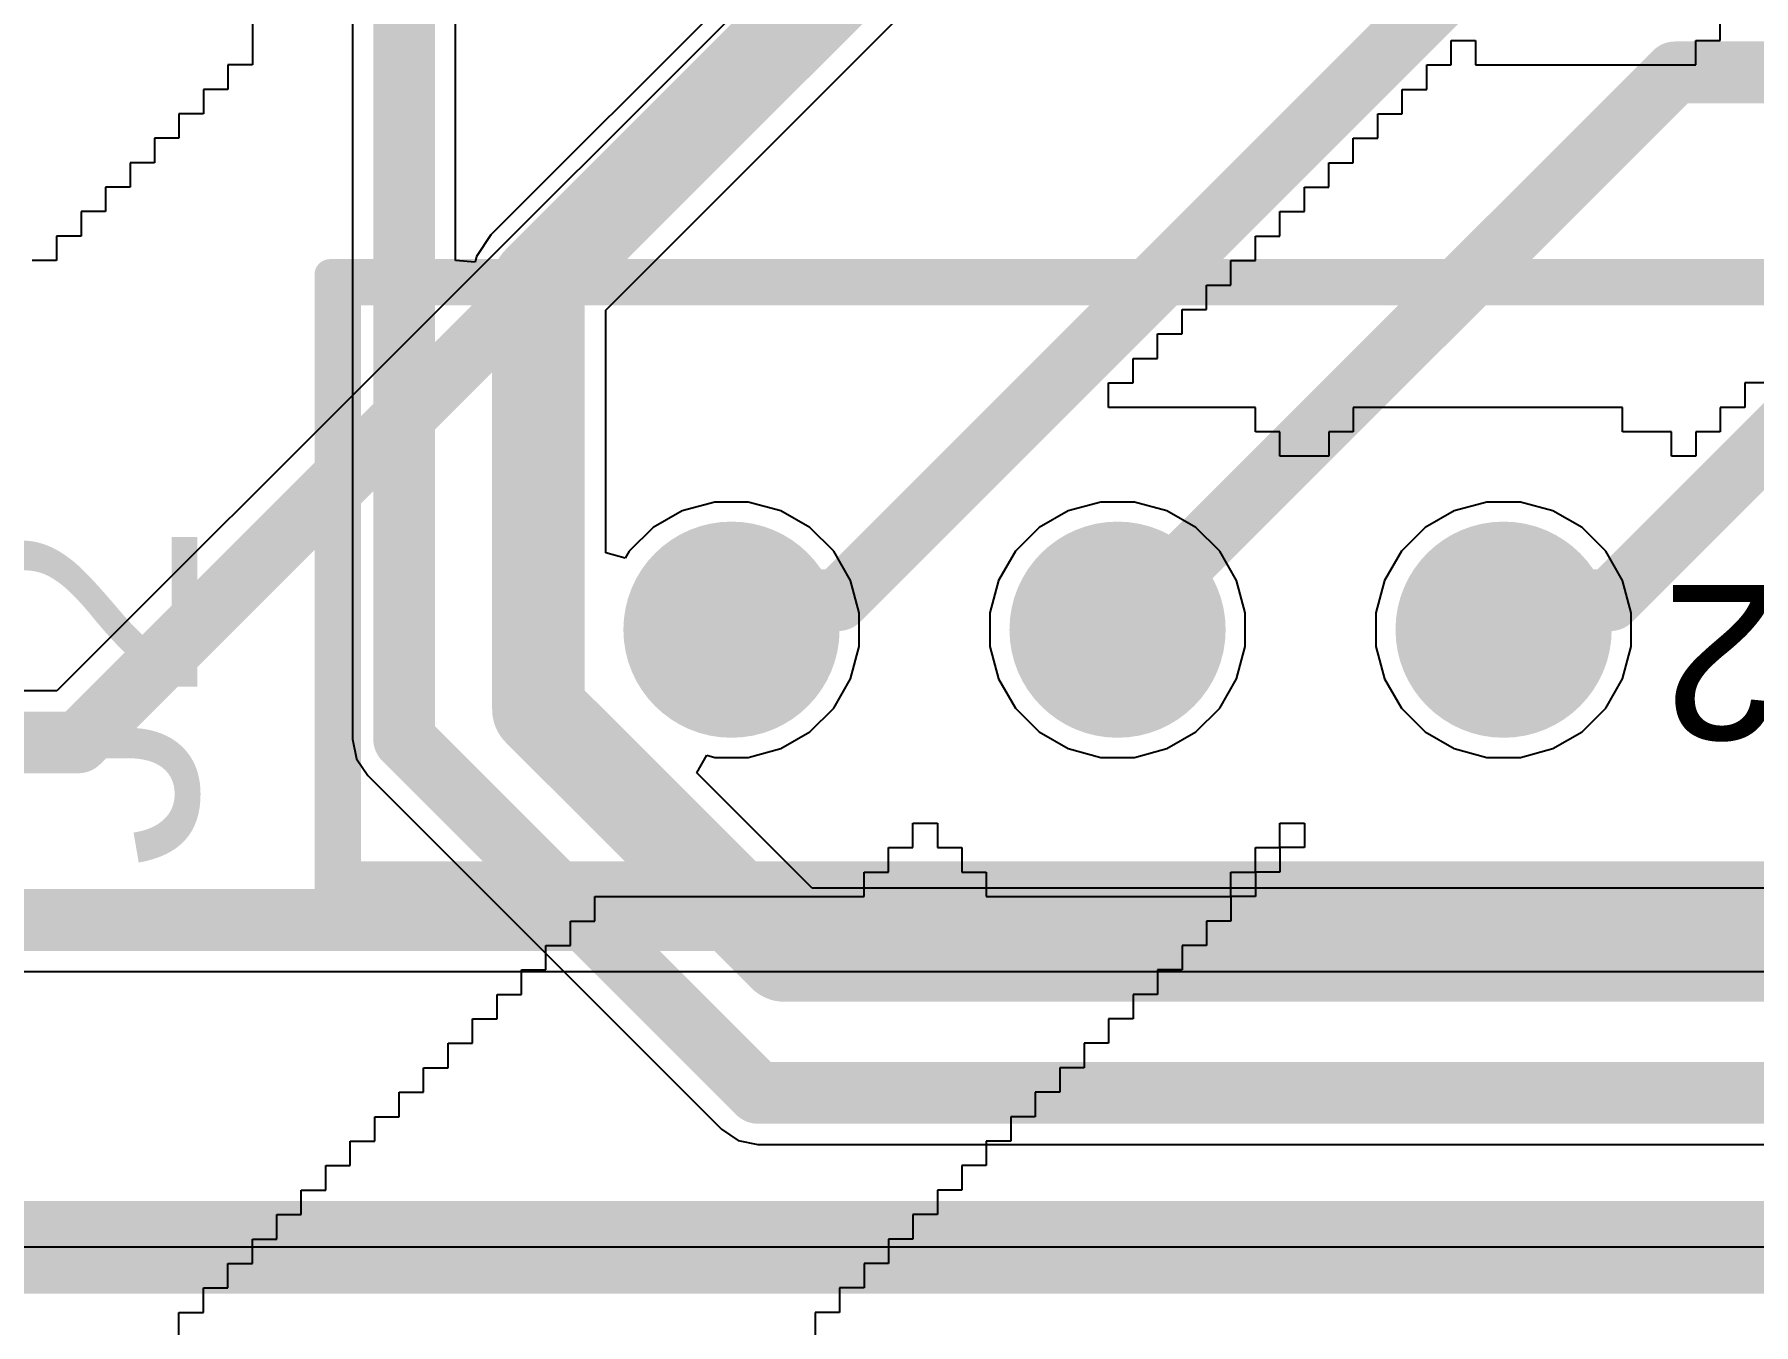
# Model space of a CAD drawing. Header units: inches. Extents: x 1.37 to 7.44, y 1.69 to 5.2.
# Drawn here: x 4.6845 to 5.1228, y 2.8937 to 3.2227 of the extents above; entities that cross this region are included whole.
import ezdxf

# ---------------------------------------------------------------- set-up
doc = ezdxf.new("R2010")
doc.units = ezdxf.units.IN
doc.header["$MEASUREMENT"] = 0
for name, color, linetype in [('Bottom Layer', 5, 'Continuous'), ('Bottom Overlay', 54, 'Continuous'), ('Bottom Solder', 6, 'Continuous'), ('Multi-Layer', 9, 'Continuous'), ('Pad Holes', 156, 'Continuous'), ('Top 3D Body', 56, 'Continuous'), ('Top Assembly', 56, 'Continuous'), ('Top Courtyard', 56, 'Continuous'), ('Top Layer', 1, 'Continuous'), ('Top Overlay', 2, 'Continuous'), ('Top Solder', 216, 'Continuous')]:
    doc.layers.add(name, color=color, linetype=linetype)
doc.styles.add('Arial', font='', dxfattribs={"height": 0.2})
doc.styles.get('Arial').set_extended_font_data('Arial')

# ---------------------------------------------------------------- blocks, each defined once
blk = doc.blocks.new('FP_B7B_EH_A_LF_SN_MFG_55')
at = {"layer": 'Bottom Layer'}
h = blk.add_hatch(color=5, dxfattribs=at)
edge = h.paths.add_edge_path()
edge.add_arc((0.09843, 0.01181), 0.02756, 0, 360)
h = blk.add_hatch(color=5, dxfattribs=at)
edge = h.paths.add_edge_path()
edge.add_arc((0.19685, 0.01181), 0.02756, 0, 360)
h = blk.add_hatch(color=5, dxfattribs=at)
edge = h.paths.add_edge_path()
edge.add_arc((0.29528, 0.01181), 0.02756, 0, 360)
at = {"layer": 'Bottom Solder'}
h = blk.add_hatch(color=6, dxfattribs=at)
edge = h.paths.add_edge_path()
edge.add_arc((0.09843, 0.01181), 0.02756, 0, 360)
h = blk.add_hatch(color=6, dxfattribs=at)
edge = h.paths.add_edge_path()
edge.add_arc((0.19685, 0.01181), 0.02756, 0, 360)
h = blk.add_hatch(color=6, dxfattribs=at)
edge = h.paths.add_edge_path()
edge.add_arc((0.29528, 0.01181), 0.02756, 0, 360)
at = {"layer": 'Multi-Layer'}
h = blk.add_hatch(color=9, dxfattribs=at)
edge = h.paths.add_edge_path()
edge.add_arc((0.09843, 0.01181), 0.02756, 0, 360)
h = blk.add_hatch(color=9, dxfattribs=at)
edge = h.paths.add_edge_path()
edge.add_arc((0.19685, 0.01181), 0.02756, 0, 360)
h = blk.add_hatch(color=9, dxfattribs=at)
edge = h.paths.add_edge_path()
edge.add_arc((0.29528, 0.01181), 0.02756, 0, 360)
at = {"layer": 'Pad Holes'}
h = blk.add_hatch(color=7, dxfattribs=at)
edge = h.paths.add_edge_path()
edge.add_arc((0.09843, 0.01181), 0.01772, 0, 360)
h = blk.add_hatch(color=7, dxfattribs=at)
edge = h.paths.add_edge_path()
edge.add_arc((0.19685, 0.01181), 0.01772, 0, 360)
h = blk.add_hatch(color=7, dxfattribs=at)
edge = h.paths.add_edge_path()
edge.add_arc((0.29528, 0.01181), 0.01772, 0, 360)
at = {"layer": 'Top Layer'}
h = blk.add_hatch(color=1, dxfattribs=at)
edge = h.paths.add_edge_path()
edge.add_arc((0.09843, 0.01181), 0.02756, 0, 360)
h = blk.add_hatch(color=1, dxfattribs=at)
edge = h.paths.add_edge_path()
edge.add_arc((0.19685, 0.01181), 0.02756, 0, 360)
h = blk.add_hatch(color=1, dxfattribs=at)
edge = h.paths.add_edge_path()
edge.add_arc((0.29528, 0.01181), 0.02756, 0, 360)
at = {"layer": 'Top Solder'}
h = blk.add_hatch(color=216, dxfattribs=at)
edge = h.paths.add_edge_path()
edge.add_arc((0.09843, 0.01181), 0.02756, 0, 360)
h = blk.add_hatch(color=216, dxfattribs=at)
edge = h.paths.add_edge_path()
edge.add_arc((0.19685, 0.01181), 0.02756, 0, 360)
h = blk.add_hatch(color=216, dxfattribs=at)
edge = h.paths.add_edge_path()
edge.add_arc((0.29528, 0.01181), 0.02756, 0, 360)
at = {"layer": 'Top 3D Body'}
for points in [[(0.3937, 0.0748, 0.00787, 0.00787, 0), (-0.3937, 0.0748, 0.00787, 0.00787, 0)], [(0.3937, 0.0748, 0.00787, 0.00787, 0), (0.3937, -0.0748, 0.00787, 0.00787, 0)], [(0.3937, -0.0748, 0.00787, 0.00787, 0), (-0.3937, -0.0748, 0.00787, 0.00787, 0)]]:
    blk.add_lwpolyline(points, format="xyseb", dxfattribs=at)
for points in [[(0.39173, 0.0748, 0.00394, 0.00394, 1), (0.39567, 0.0748, 0.00394, 0.00394, 1)], [(0.39173, 0.0748, 0.00394, 0.00394, 1), (0.39567, 0.0748, 0.00394, 0.00394, 1)], [(0.39173, -0.0748, 0.00394, 0.00394, 1), (0.39567, -0.0748, 0.00394, 0.00394, 1)], [(0.39173, -0.0748, 0.00394, 0.00394, 1), (0.39567, -0.0748, 0.00394, 0.00394, 1)]]:
    blk.add_lwpolyline(points, format="xyseb", close=True, dxfattribs=at)
at = {"layer": 'Top Assembly'}
for points in [[(0.39764, 0.07874, 0.00787, 0.00787, 0), (-0.39764, 0.07874, 0.00787, 0.00787, 0)], [(0.39764, 0.07874, 0.00787, 0.00787, 0), (0.39764, -0.07874, 0.00787, 0.00787, 0)], [(0.39764, -0.07874, 0.00787, 0.00787, 0), (-0.39764, -0.07874, 0.00787, 0.00787, 0)]]:
    blk.add_lwpolyline(points, format="xyseb", dxfattribs=at)
for points in [[(0.39567, 0.07874, 0.00394, 0.00394, 1), (0.39961, 0.07874, 0.00394, 0.00394, 1)], [(0.39567, 0.07874, 0.00394, 0.00394, 1), (0.39961, 0.07874, 0.00394, 0.00394, 1)], [(0.39567, -0.07874, 0.00394, 0.00394, 1), (0.39961, -0.07874, 0.00394, 0.00394, 1)], [(0.39567, -0.07874, 0.00394, 0.00394, 1), (0.39961, -0.07874, 0.00394, 0.00394, 1)]]:
    blk.add_lwpolyline(points, format="xyseb", close=True, dxfattribs=at)
at = {"layer": 'Top Courtyard'}
for points in [[(0.39764, 0.07874, 0.00787, 0.00787, 0), (-0.39764, 0.07874, 0.00787, 0.00787, 0)], [(0.39764, 0.07874, 0.00787, 0.00787, 0), (0.39764, -0.07874, 0.00787, 0.00787, 0)], [(0.39764, -0.07874, 0.00787, 0.00787, 0), (-0.39764, -0.07874, 0.00787, 0.00787, 0)]]:
    blk.add_lwpolyline(points, format="xyseb", dxfattribs=at)
for points in [[(0.39567, 0.07874, 0.00394, 0.00394, 1), (0.39961, 0.07874, 0.00394, 0.00394, 1)], [(0.39567, 0.07874, 0.00394, 0.00394, 1), (0.39961, 0.07874, 0.00394, 0.00394, 1)], [(0.39567, -0.07874, 0.00394, 0.00394, 1), (0.39961, -0.07874, 0.00394, 0.00394, 1)], [(0.39567, -0.07874, 0.00394, 0.00394, 1), (0.39961, -0.07874, 0.00394, 0.00394, 1)]]:
    blk.add_lwpolyline(points, format="xyseb", close=True, dxfattribs=at)
at = {"layer": 'Top Overlay'}
for points in [[(0.3937, 0.0748, 0.00787, 0.00787, 0), (-0.3937, 0.0748, 0.00787, 0.00787, 0)], [(0.3937, 0.0748, 0.00787, 0.00787, 0), (0.3937, -0.0748, 0.00787, 0.00787, 0)], [(0.3937, -0.0748, 0.00787, 0.00787, 0), (-0.3937, -0.0748, 0.00787, 0.00787, 0)]]:
    blk.add_lwpolyline(points, format="xyseb", dxfattribs=at)
for points in [[(0.39173, 0.0748, 0.00394, 0.00394, 1), (0.39567, 0.0748, 0.00394, 0.00394, 1)], [(0.39173, 0.0748, 0.00394, 0.00394, 1), (0.39567, 0.0748, 0.00394, 0.00394, 1)], [(0.39173, -0.0748, 0.00394, 0.00394, 1), (0.39567, -0.0748, 0.00394, 0.00394, 1)], [(0.39173, -0.0748, 0.00394, 0.00394, 1), (0.39567, -0.0748, 0.00394, 0.00394, 1)]]:
    blk.add_lwpolyline(points, format="xyseb", close=True, dxfattribs=at)
at = {"layer": 'Top Assembly', "style": 'Arial'}
blk.add_text('J2', height=0.03937, dxfattribs=at).set_placement((-0.00007, 0.00044))

msp = doc.modelspace()

# ---------------------------------------------------------------- linework, layer by layer
at = {"layer": 'Bottom Layer'}
for p, q in [((4.9475, 3.31252), (4.69023, 3.05525)), ((4.69023, 3.05525), (4.59949, 3.05525)), ((4.33518, 2.98372), (5.37874, 2.98372)), ((5.43963, 2.91339), (3.87541, 2.91339))]:
    msp.add_line(p, q, dxfattribs=at)
for points in [[(5.08627, 3.0784, 0.01575, 0.01575, 0), (5.47343, 3.46555, 0.01575, 0.01575, 0)], [(4.69567, 3.04213, 0.01575, 0.01575, 0), (4.96063, 3.30709, 0.01575, 0.01575, 0)], [(4.88942, 3.0784, 0.01575, 0.01575, 0), (5.04961, 3.23858, 0.01575, 0.01575, 0)], [(4.96063, 3.07087, 0.01575, 0.01575, 0), (5.10276, 3.21299, 0.01575, 0.01575, 0)], [(5.10276, 3.21299, 0.01575, 0.01575, 0), (5.16597, 3.21299, 0.01575, 0.01575, 0)], [(4.8622, 3.07087, 0.01575, 0.01575, 0), (4.86974, 3.0784, 0.01575, 0.01575, 0)], [(4.86974, 3.0784, 0.01575, 0.01575, 0), (4.88942, 3.0784, 0.01575, 0.01575, 0)], [(5.05906, 3.07087, 0.01575, 0.01575, 0), (5.06659, 3.0784, 0.01575, 0.01575, 0)], [(5.06659, 3.0784, 0.01575, 0.01575, 0), (5.08627, 3.0784, 0.01575, 0.01575, 0)], [(4.56693, 3.04213, 0.01575, 0.01575, 0), (4.69567, 3.04213, 0.01575, 0.01575, 0)], [(4.33518, 2.99685, 0.01575, 0.01575, 0), (5.37874, 2.99685, 0.01575, 0.01575, 0)]]:
    msp.add_lwpolyline(points, format="xyseb", dxfattribs=at)
for points in [[(5.09882, 3.21299, 0.00787, 0.00787, 1), (5.10669, 3.21299, 0.00787, 0.00787, 1)], [(5.09882, 3.21299, 0.00787, 0.00787, 1), (5.10669, 3.21299, 0.00787, 0.00787, 1)], [(4.8658, 3.0784, 0.00787, 0.00787, 1), (4.87367, 3.0784, 0.00787, 0.00787, 1)], [(4.8658, 3.0784, 0.00787, 0.00787, 1), (4.87367, 3.0784, 0.00787, 0.00787, 1)], [(4.88549, 3.0784, 0.00787, 0.00787, 1), (4.89336, 3.0784, 0.00787, 0.00787, 1)], [(4.88549, 3.0784, 0.00787, 0.00787, 1), (4.89336, 3.0784, 0.00787, 0.00787, 1)], [(5.06265, 3.0784, 0.00787, 0.00787, 1), (5.07053, 3.0784, 0.00787, 0.00787, 1)], [(5.06265, 3.0784, 0.00787, 0.00787, 1), (5.07053, 3.0784, 0.00787, 0.00787, 1)], [(5.08234, 3.0784, 0.00787, 0.00787, 1), (5.09021, 3.0784, 0.00787, 0.00787, 1)], [(5.08234, 3.0784, 0.00787, 0.00787, 1), (5.09021, 3.0784, 0.00787, 0.00787, 1)], [(4.85827, 3.07087, 0.00787, 0.00787, 1), (4.86614, 3.07087, 0.00787, 0.00787, 1)], [(4.95669, 3.07087, 0.00787, 0.00787, 1), (4.96457, 3.07087, 0.00787, 0.00787, 1)], [(5.05512, 3.07087, 0.00787, 0.00787, 1), (5.06299, 3.07087, 0.00787, 0.00787, 1)], [(4.69173, 3.04213, 0.00787, 0.00787, 1), (4.69961, 3.04213, 0.00787, 0.00787, 1)], [(4.69173, 3.04213, 0.00787, 0.00787, 1), (4.69961, 3.04213, 0.00787, 0.00787, 1)]]:
    msp.add_lwpolyline(points, format="xyseb", close=True, dxfattribs=at)
at = {"layer": 'Bottom Overlay'}
for p, q in [((4.74004, 3.22737), (4.74004, 3.2149)), ((5.1143, 3.22114), (5.1143, 3.22737)), ((5.04569, 3.2149), (5.04569, 3.22114)), ((5.04569, 3.22114), (5.05193, 3.22114)), ((5.05193, 3.22114), (5.05193, 3.2149)), ((5.10807, 3.2149), (5.10807, 3.22114)), ((5.10807, 3.22114), (5.1143, 3.22114)), ((4.74004, 3.2149), (4.73381, 3.2149)), ((4.73381, 3.2149), (4.73381, 3.20866)), ((5.03945, 3.20866), (5.03945, 3.2149)), ((5.03945, 3.2149), (5.04569, 3.2149)), ((5.05193, 3.2149), (5.10807, 3.2149)), ((4.73381, 3.20866), (4.72757, 3.20866)), ((4.72757, 3.20866), (4.72757, 3.20242)), ((5.03321, 3.20242), (5.03321, 3.20866)), ((5.03321, 3.20866), (5.03945, 3.20866)), ((4.72757, 3.20242), (4.72133, 3.20242)), ((4.72133, 3.20242), (4.72133, 3.19619)), ((5.02698, 3.19619), (5.02698, 3.20242)), ((5.02698, 3.20242), (5.03321, 3.20242)), ((4.72133, 3.19619), (4.71509, 3.19619)), ((4.71509, 3.19619), (4.71509, 3.18995)), ((5.02074, 3.18995), (5.02074, 3.19619)), ((5.02074, 3.19619), (5.02698, 3.19619)), ((4.71509, 3.18995), (4.70886, 3.18995)), ((4.70886, 3.18995), (4.70886, 3.18371)), ((5.0145, 3.18371), (5.0145, 3.18995)), ((5.0145, 3.18995), (5.02074, 3.18995)), ((4.70886, 3.18371), (4.70262, 3.18371)), ((4.70262, 3.18371), (4.70262, 3.17747)), ((5.00826, 3.17747), (5.00826, 3.18371)), ((5.00826, 3.18371), (5.0145, 3.18371)), ((4.70262, 3.17747), (4.69638, 3.17747)), ((4.69638, 3.17747), (4.69638, 3.17124)), ((5.00203, 3.17124), (5.00203, 3.17747)), ((5.00203, 3.17747), (5.00826, 3.17747)), ((4.69638, 3.17124), (4.69014, 3.17124)), ((4.69014, 3.17124), (4.69014, 3.165)), ((4.99579, 3.165), (4.99579, 3.17124)), ((4.99579, 3.17124), (5.00203, 3.17124)), ((4.69014, 3.165), (4.68391, 3.165)), ((4.98955, 3.15876), (4.98955, 3.165)), ((4.98955, 3.165), (4.99579, 3.165)), ((4.98331, 3.15252), (4.98331, 3.15876)), ((4.98331, 3.15876), (4.98955, 3.15876)), ((4.97707, 3.14629), (4.97707, 3.15252)), ((4.97707, 3.15252), (4.98331, 3.15252)), ((4.97084, 3.14005), (4.97084, 3.14629)), ((4.97084, 3.14629), (4.97707, 3.14629)), ((4.9646, 3.13381), (4.9646, 3.14005)), ((4.9646, 3.14005), (4.97084, 3.14005)), ((4.95836, 3.12757), (4.95836, 3.13381)), ((4.95836, 3.13381), (4.9646, 3.13381)), ((5.12678, 3.13381), (5.12054, 3.13381)), ((5.12054, 3.13381), (5.12054, 3.12757)), ((4.99579, 3.12757), (4.95836, 3.12757)), ((4.99579, 3.12133), (4.99579, 3.12757)), ((5.08935, 3.12757), (5.02074, 3.12757)), ((5.02074, 3.12757), (5.02074, 3.12133)), ((5.08935, 3.12133), (5.08935, 3.12757)), ((5.12054, 3.12757), (5.1143, 3.12757)), ((5.1143, 3.12757), (5.1143, 3.12133)), ((5.00203, 3.12133), (4.99579, 3.12133)), ((5.00203, 3.1151), (5.00203, 3.12133)), ((5.02074, 3.12133), (5.0145, 3.12133)), ((5.0145, 3.12133), (5.0145, 3.1151)), ((5.10183, 3.12133), (5.08935, 3.12133)), ((5.10183, 3.1151), (5.10183, 3.12133)), ((5.1143, 3.12133), (5.10807, 3.12133)), ((5.10807, 3.12133), (5.10807, 3.1151)), ((5.0145, 3.1151), (5.00203, 3.1151)), ((5.10807, 3.1151), (5.10183, 3.1151)), ((4.90846, 3.01529), (4.90846, 3.02153)), ((4.90846, 3.02153), (4.9147, 3.02153)), ((4.9147, 3.02153), (4.9147, 3.01529)), ((5.00203, 3.02153), (5.00826, 3.02153)), ((5.00203, 3.01529), (5.00203, 3.02153)), ((5.00826, 3.02153), (5.00826, 3.01529)), ((4.90222, 3.00906), (4.90222, 3.01529)), ((4.90222, 3.01529), (4.90846, 3.01529)), ((4.9147, 3.01529), (4.92094, 3.01529)), ((4.92094, 3.01529), (4.92094, 3.00906)), ((4.99579, 3.00906), (4.99579, 3.01529)), ((4.99579, 3.01529), (5.00203, 3.01529)), ((5.00826, 3.01529), (5.00203, 3.01529)), ((5.00203, 3.01529), (5.00203, 3.00906)), ((4.89599, 3.00282), (4.89599, 3.00906)), ((4.89599, 3.00906), (4.90222, 3.00906)), ((4.92094, 3.00906), (4.92717, 3.00906)), ((4.92717, 3.00906), (4.92717, 3.00282)), ((4.98955, 3.00906), (4.99579, 3.00906)), ((4.98955, 3.00282), (4.98955, 3.00906)), ((5.00203, 3.00906), (4.99579, 3.00906)), ((4.99579, 3.00906), (4.99579, 3.00282)), ((4.82737, 2.99658), (4.82737, 3.00282)), ((4.82737, 3.00282), (4.89599, 3.00282)), ((4.92717, 3.00282), (4.98955, 3.00282)), ((4.99579, 3.00282), (4.98955, 3.00282)), ((4.98955, 3.00282), (4.98955, 2.99658)), ((4.82113, 2.99034), (4.82113, 2.99658)), ((4.82113, 2.99658), (4.82737, 2.99658)), ((4.98955, 2.99658), (4.98331, 2.99658)), ((4.98331, 2.99658), (4.98331, 2.99034)), ((4.8149, 2.98411), (4.8149, 2.99034)), ((4.8149, 2.99034), (4.82113, 2.99034)), ((4.98331, 2.99034), (4.97707, 2.99034)), ((4.97707, 2.99034), (4.97707, 2.98411)), ((4.80866, 2.97787), (4.80866, 2.98411)), ((4.80866, 2.98411), (4.8149, 2.98411)), ((4.97707, 2.98411), (4.97084, 2.98411)), ((4.97084, 2.98411), (4.97084, 2.97787)), ((4.80242, 2.97163), (4.80242, 2.97787)), ((4.80242, 2.97787), (4.80866, 2.97787)), ((4.97084, 2.97787), (4.9646, 2.97787)), ((4.9646, 2.97787), (4.9646, 2.97163)), ((4.79618, 2.96539), (4.79618, 2.97163)), ((4.79618, 2.97163), (4.80242, 2.97163)), ((4.9646, 2.97163), (4.95836, 2.97163)), ((4.95836, 2.97163), (4.95836, 2.96539)), ((4.78995, 2.95916), (4.78995, 2.96539)), ((4.78995, 2.96539), (4.79618, 2.96539)), ((4.95836, 2.96539), (4.95212, 2.96539)), ((4.95212, 2.96539), (4.95212, 2.95916)), ((4.78371, 2.95292), (4.78371, 2.95916)), ((4.78371, 2.95916), (4.78995, 2.95916)), ((4.95212, 2.95916), (4.94589, 2.95916)), ((4.94589, 2.95916), (4.94589, 2.95292)), ((4.77747, 2.94668), (4.77747, 2.95292)), ((4.77747, 2.95292), (4.78371, 2.95292)), ((4.94589, 2.95292), (4.93965, 2.95292)), ((4.93965, 2.95292), (4.93965, 2.94668)), ((4.77123, 2.94044), (4.77123, 2.94668)), ((4.77123, 2.94668), (4.77747, 2.94668)), ((4.93965, 2.94668), (4.93341, 2.94668)), ((4.93341, 2.94668), (4.93341, 2.94044)), ((4.76499, 2.9342), (4.76499, 2.94044)), ((4.76499, 2.94044), (4.77123, 2.94044)), ((4.93341, 2.94044), (4.92717, 2.94044)), ((4.92717, 2.94044), (4.92717, 2.9342)), ((4.75876, 2.92797), (4.75876, 2.9342)), ((4.75876, 2.9342), (4.76499, 2.9342)), ((4.92717, 2.9342), (4.92094, 2.9342)), ((4.92094, 2.9342), (4.92094, 2.92797)), ((4.75252, 2.92173), (4.75252, 2.92797)), ((4.75252, 2.92797), (4.75876, 2.92797)), ((4.92094, 2.92797), (4.9147, 2.92797)), ((4.9147, 2.92797), (4.9147, 2.92173)), ((4.74628, 2.91549), (4.74628, 2.92173)), ((4.74628, 2.92173), (4.75252, 2.92173)), ((4.9147, 2.92173), (4.90846, 2.92173)), ((4.90846, 2.92173), (4.90846, 2.91549)), ((4.74004, 2.90925), (4.74004, 2.91549)), ((4.74004, 2.91549), (4.74628, 2.91549)), ((4.90846, 2.91549), (4.90222, 2.91549)), ((4.90222, 2.91549), (4.90222, 2.90925)), ((4.73381, 2.90302), (4.73381, 2.90925)), ((4.73381, 2.90925), (4.74004, 2.90925)), ((4.90222, 2.90925), (4.89599, 2.90925)), ((4.89599, 2.90925), (4.89599, 2.90302)), ((4.72757, 2.89678), (4.72757, 2.90302)), ((4.72757, 2.90302), (4.73381, 2.90302)), ((4.89599, 2.90302), (4.88975, 2.90302)), ((4.88975, 2.90302), (4.88975, 2.89678)), ((4.72133, 2.89054), (4.72133, 2.89678)), ((4.72133, 2.89678), (4.72757, 2.89678)), ((4.88975, 2.89678), (4.88351, 2.89678)), ((4.88351, 2.89678), (4.88351, 2.89054))]:
    msp.add_line(p, q, dxfattribs=at)
at = {"layer": 'Top Layer'}
for p, q in [((4.76561, 3.2536), (4.76561, 3.04298)), ((4.79187, 3.16504), (4.79187, 3.2536)), ((4.87733, 3.24803), (4.80087, 3.17157)), ((4.83013, 3.15235), (4.91369, 3.23591)), ((4.80087, 3.17157), (4.79716, 3.16601)), ((4.79687, 3.16455), (4.79187, 3.16504)), ((4.79716, 3.16601), (4.79687, 3.16455)), ((4.83013, 3.09043), (4.83013, 3.15235)), ((4.85792, 3.10343), (4.84964, 3.10121)), ((4.86649, 3.10343), (4.85792, 3.10343)), ((4.87477, 3.10121), (4.86649, 3.10343)), ((4.95634, 3.10343), (4.94806, 3.10121)), ((4.96492, 3.10343), (4.95634, 3.10343)), ((4.9732, 3.10121), (4.96492, 3.10343)), ((5.05477, 3.10343), (5.04649, 3.10121)), ((5.06334, 3.10343), (5.05477, 3.10343)), ((5.07162, 3.10121), (5.06334, 3.10343)), ((4.84964, 3.10121), (4.84221, 3.09692)), ((4.8822, 3.09692), (4.87477, 3.10121)), ((4.94806, 3.10121), (4.94064, 3.09692)), ((4.98062, 3.09692), (4.9732, 3.10121)), ((5.04649, 3.10121), (5.03906, 3.09692)), ((5.07905, 3.09692), (5.07162, 3.10121)), ((4.84221, 3.09692), (4.83615, 3.09086)), ((4.88826, 3.09086), (4.8822, 3.09692)), ((4.94064, 3.09692), (4.93458, 3.09086)), ((4.98668, 3.09086), (4.98062, 3.09692)), ((5.03906, 3.09692), (5.033, 3.09086)), ((5.08511, 3.09086), (5.07905, 3.09692)), ((4.83513, 3.08909), (4.83013, 3.09043)), ((4.83615, 3.09086), (4.83513, 3.08909)), ((4.89254, 3.08343), (4.88826, 3.09086)), ((4.93458, 3.09086), (4.93029, 3.08343)), ((4.99097, 3.08343), (4.98668, 3.09086)), ((5.033, 3.09086), (5.02871, 3.08343)), ((5.0894, 3.08343), (5.08511, 3.09086)), ((4.89476, 3.07515), (4.89254, 3.08343)), ((4.93029, 3.08343), (4.92807, 3.07515)), ((4.99319, 3.07515), (4.99097, 3.08343)), ((5.02871, 3.08343), (5.0265, 3.07515)), ((5.09161, 3.07515), (5.0894, 3.08343)), ((4.89476, 3.06658), (4.89476, 3.07515)), ((4.92807, 3.07515), (4.92807, 3.06658)), ((4.99319, 3.06658), (4.99319, 3.07515)), ((5.0265, 3.07515), (5.0265, 3.06658)), ((5.09161, 3.06658), (5.09161, 3.07515)), ((4.89254, 3.0583), (4.89476, 3.06658)), ((4.92807, 3.06658), (4.93029, 3.0583)), ((4.99097, 3.0583), (4.99319, 3.06658)), ((5.0265, 3.06658), (5.02871, 3.0583)), ((5.0894, 3.0583), (5.09161, 3.06658)), ((4.88826, 3.05087), (4.89254, 3.0583)), ((4.93029, 3.0583), (4.93458, 3.05087)), ((4.98668, 3.05087), (4.99097, 3.0583)), ((5.02871, 3.0583), (5.033, 3.05087)), ((5.08511, 3.05087), (5.0894, 3.0583)), ((4.8822, 3.04481), (4.88826, 3.05087)), ((4.93458, 3.05087), (4.94064, 3.04481)), ((4.98062, 3.04481), (4.98668, 3.05087)), ((5.033, 3.05087), (5.03906, 3.04481)), ((5.07905, 3.04481), (5.08511, 3.05087)), ((4.76561, 3.04298), (4.76661, 3.03795)), ((4.87477, 3.04053), (4.8822, 3.04481)), ((4.94064, 3.04481), (4.94806, 3.04053)), ((4.9732, 3.04053), (4.98062, 3.04481)), ((5.03906, 3.04481), (5.04649, 3.04053)), ((5.07162, 3.04053), (5.07905, 3.04481)), ((4.76661, 3.03795), (4.76946, 3.03369)), ((4.85336, 3.03435), (4.85595, 3.03883)), ((4.85595, 3.03883), (4.85792, 3.03831)), ((4.85792, 3.03831), (4.86649, 3.03831)), ((4.86649, 3.03831), (4.87477, 3.04053)), ((4.94806, 3.04053), (4.95634, 3.03831)), ((4.95634, 3.03831), (4.96492, 3.03831)), ((4.96492, 3.03831), (4.9732, 3.04053)), ((5.04649, 3.04053), (5.05477, 3.03831)), ((5.05477, 3.03831), (5.06334, 3.03831)), ((5.06334, 3.03831), (5.07162, 3.04053)), ((4.76946, 3.03369), (4.85968, 2.94347)), ((4.88278, 3.00494), (4.85336, 3.03435)), ((5.62992, 3.00494), (4.88278, 3.00494)), ((4.85968, 2.94347), (4.86394, 2.94063)), ((4.86394, 2.94063), (4.86896, 2.93963)), ((4.86896, 2.93963), (5.62992, 2.93963)), ((5.62992, 2.91339), (3.85827, 2.91339))]:
    msp.add_line(p, q, dxfattribs=at)
for points in [[(4.77874, 3.04298, 0.01575, 0.01575, 0), (4.77874, 3.28583, 0.01575, 0.01575, 0)], [(4.81299, 3.15945, 0.02362, 0.02362, 0), (4.90157, 3.24803, 0.02362, 0.02362, 0)], [(4.81299, 3.05048, 0.02362, 0.02362, 0), (4.81299, 3.15945, 0.02362, 0.02362, 0)], [(4.81299, 3.05048, 0.02362, 0.02362, 0), (4.87568, 2.9878, 0.02362, 0.02362, 0)], [(4.77874, 3.04298, 0.01575, 0.01575, 0), (4.86896, 2.95276, 0.01575, 0.01575, 0)], [(4.87568, 2.9878, 0.02362, 0.02362, 0), (6.07671, 2.9878, 0.02362, 0.02362, 0)], [(4.86896, 2.95276, 0.01575, 0.01575, 0), (5.74803, 2.95276, 0.01575, 0.01575, 0)]]:
    msp.add_lwpolyline(points, format="xyseb", dxfattribs=at)
for points in [[(4.80709, 3.15945, 0.01181, 0.01181, 1), (4.8189, 3.15945, 0.01181, 0.01181, 1)], [(4.80709, 3.15945, 0.01181, 0.01181, 1), (4.8189, 3.15945, 0.01181, 0.01181, 1)], [(4.80709, 3.05048, 0.01181, 0.01181, 1), (4.8189, 3.05048, 0.01181, 0.01181, 1)], [(4.80709, 3.05048, 0.01181, 0.01181, 1), (4.8189, 3.05048, 0.01181, 0.01181, 1)], [(4.7748, 3.04298, 0.00787, 0.00787, 1), (4.78268, 3.04298, 0.00787, 0.00787, 1)], [(4.7748, 3.04298, 0.00787, 0.00787, 1), (4.78268, 3.04298, 0.00787, 0.00787, 1)], [(4.86977, 2.9878, 0.01181, 0.01181, 1), (4.88158, 2.9878, 0.01181, 0.01181, 1)], [(4.86977, 2.9878, 0.01181, 0.01181, 1), (4.88158, 2.9878, 0.01181, 0.01181, 1)], [(4.86502, 2.95276, 0.00787, 0.00787, 1), (4.8729, 2.95276, 0.00787, 0.00787, 1)], [(4.86502, 2.95276, 0.00787, 0.00787, 1), (4.8729, 2.95276, 0.00787, 0.00787, 1)]]:
    msp.add_lwpolyline(points, format="xyseb", close=True, dxfattribs=at)
at = {"layer": 'Top Overlay'}
msp.add_lwpolyline([(3.85827, 2.91339, 0.02362, 0.02362, 0), (5.62992, 2.91339, 0.02362, 0.02362, 0)], format="xyseb", dxfattribs=at)

# ---------------------------------------------------------------- block references
at = {"rotation": 180}
msp.add_blockref('FP_B7B_EH_A_LF_SN_MFG_55', (5.15748, 3.08268), dxfattribs=at)

# ---------------------------------------------------------------- texts
at = {"layer": 'Top Overlay', "style": 'Arial'}
msp.add_text('J2', height=0.06, rotation=90, dxfattribs=at).set_placement((4.72598, 3.01018))

doc.saveas('drawing.dxf')
